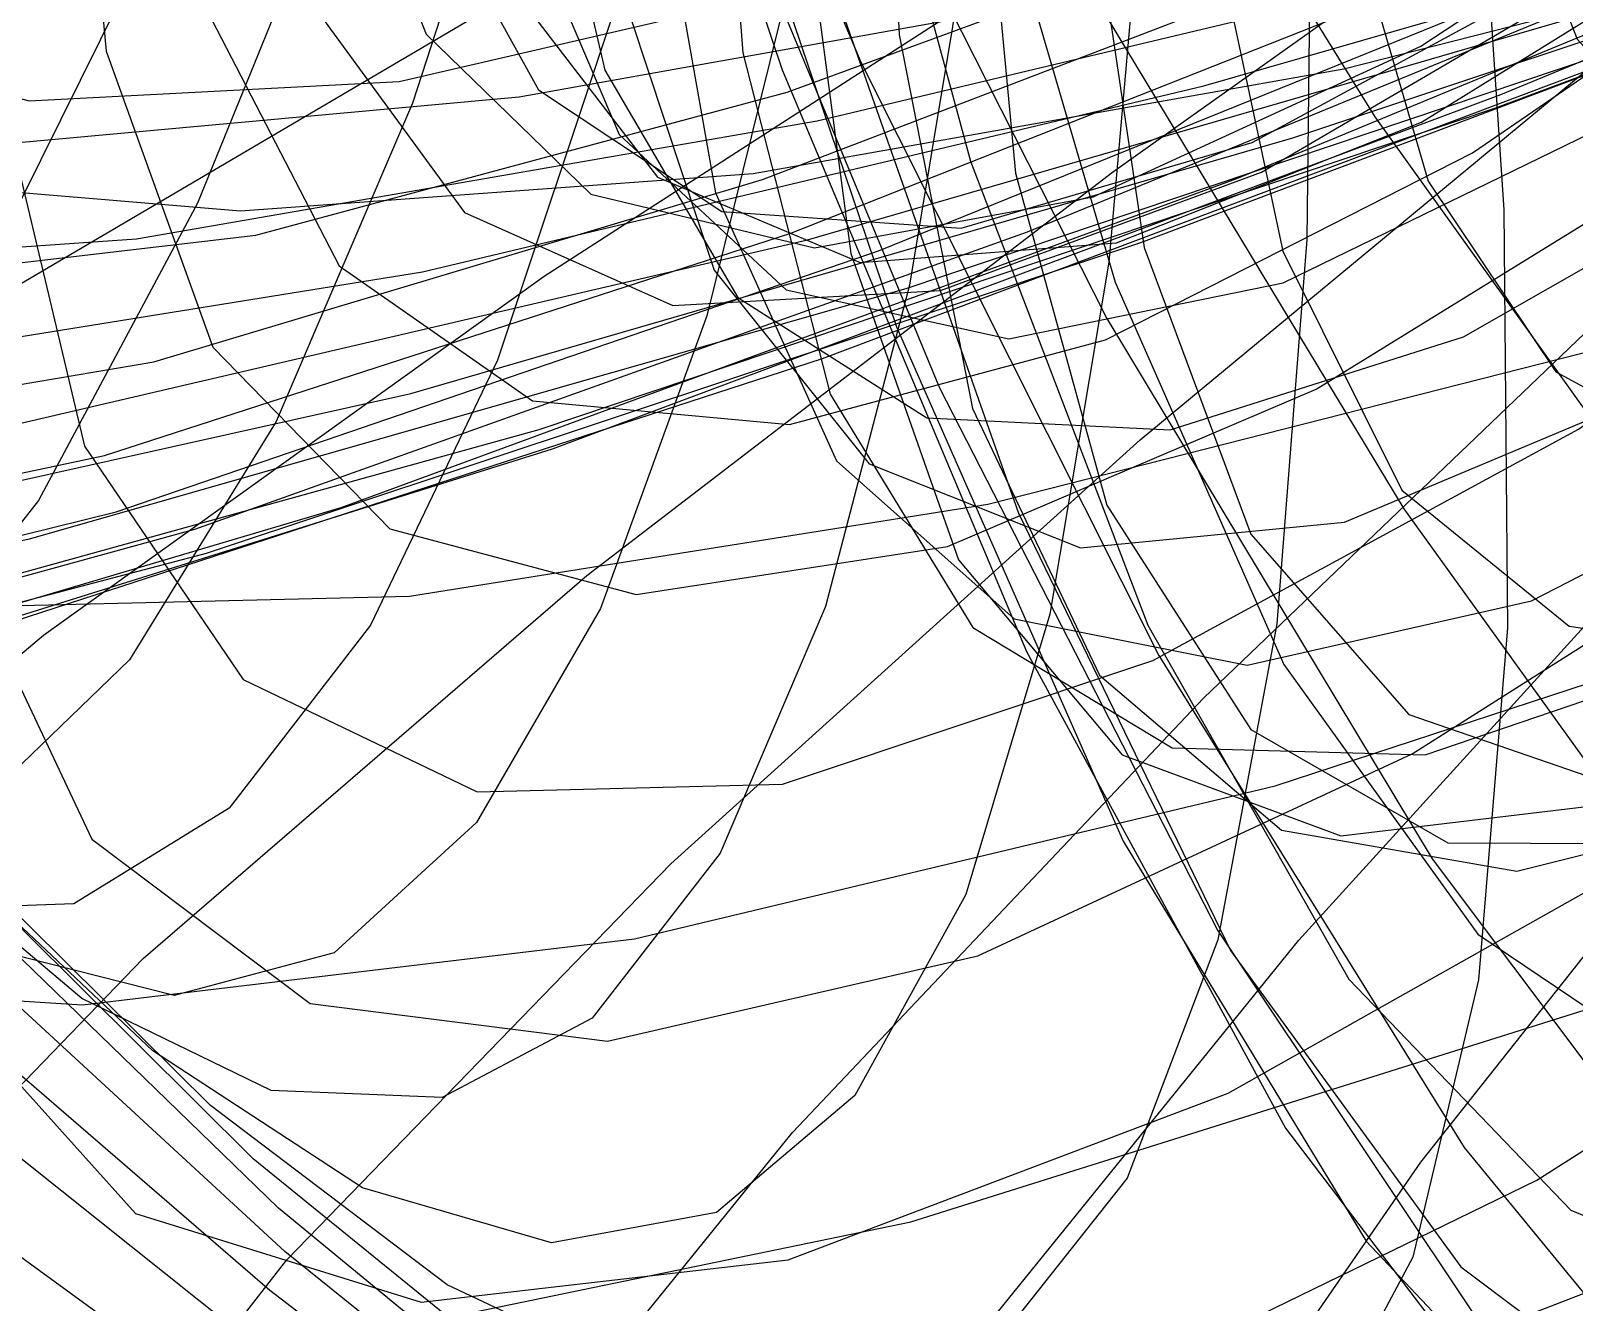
# Model space of a CAD drawing. Header units: metres. Extents: x 6 to 209, y 2 to 206.
# Drawn here: x 74.73 to 93.15, y 59.09 to 74.26 of the extents above; entities that cross this region are included whole.
import ezdxf

# ---------------------------------------------------------------- set-up
doc = ezdxf.new("R2010")
doc.units = ezdxf.units.M

msp = doc.modelspace()

# ---------------------------------------------------------------- linework, layer by layer
for points in [[(78.5652, 108.1261), (79.3989, 99.3213), (80.6481, 90.6566), (82.277, 82.4402), (84.2469, 74.9662), (86.5175, 68.5035), (89.0478, 63.2869), (91.7975, 59.5082), (94.7282, 57.3095), (97.8037, 56.778), (100.9914, 57.943), (104.2625, 60.7747), (107.5924, 65.1849), (110.9609, 71.0302), (114.3518, 78.1169), (117.7532, 86.2078), (121.1565, 95.0303), (124.5558, 104.2861), (127.9473, 113.6615)], [(72.1762, 111.861), (75.0345, 103.9437), (78.4549, 95.8392), (82.308, 87.8313), (86.4587, 80.2047), (90.7714, 73.2347), (95.1141, 67.1776), (99.363, 62.2614), (103.4071, 58.6779), (107.1513, 56.5756), (110.5194, 56.0543), (113.4566, 57.1617), (115.9307, 59.891), (117.9328, 64.1817), (119.4765, 69.9209), (120.5972, 76.947), (121.3499, 85.0556), (121.8065, 94.0062), (122.052, 103.5302), (122.1811, 113.3401)], [(62.4174, 113.2584), (56.2845, 103.6668), (51.2834, 94.5869), (47.6299, 86.3109), (45.5036, 79.0936), (45.0411, 73.1434), (46.3307, 68.6157), (49.4085, 65.6075), (54.2561, 64.1549), (60.801, 64.2318), (68.9177, 65.7522), (78.4314, 68.5732), (89.1231, 72.5015), (100.7365, 77.3006), (112.9855, 82.7003), (125.5637, 88.4067), (138.1538, 94.1143), (150.4378, 99.5169), (162.1072, 104.3199)], [(73.1963, 113.1971), (74.8404, 104.1362), (76.9798, 94.9649), (79.5367, 86.0078), (82.4294, 77.5849), (85.5753, 69.9996), (88.8934, 63.5286), (92.3074, 58.4118), (95.7474, 54.8435), (99.1527, 52.9657), (102.473, 52.8629), (105.6695, 54.5589), (108.7161, 58.0159), (111.5993, 63.1355), (114.3179, 69.7623), (116.8825, 77.6887), (119.3136, 86.6627), (121.6407, 96.396), (123.8996, 106.5743)], [(71.7868, 112.8264), (74.0935, 104.1262), (76.9333, 95.266), (80.2002, 86.5582), (83.7835, 78.3134), (87.5722, 70.8292), (91.458, 64.3796), (95.3397, 59.2057), (99.126, 55.5067), (102.7384, 53.4326), (106.1139, 53.0794), (109.2061, 54.4847), (111.987, 57.6272), (114.4463, 62.4263), (116.5922, 68.7452), (118.4493, 76.3958), (120.0574, 85.1443), (121.4692, 94.7201), (122.7473, 104.8243)], [(76.2807, 112.884), (77.2298, 103.9204), (78.6319, 94.9083), (80.439, 86.1677), (82.5993, 78.0105), (85.0595, 70.7301), (87.7659, 64.5903), (90.6666, 59.8168), (93.7126, 56.588), (96.8594, 55.0297), (100.0678, 55.2098), (103.3049, 57.1359), (106.5448, 60.7553), (109.7682, 65.9561), (112.963, 72.5716), (116.1233, 80.3856), (119.2491, 89.1402), (122.3451, 98.5446), (125.4198, 108.2851)], [(75.1361, 108.622), (76.6764, 99.4732), (78.6603, 90.4065), (81.0228, 81.7443), (83.6961, 73.7972), (86.6128, 66.8527), (89.7069, 61.165), (92.9167, 56.9459), (96.1863, 54.3575), (99.467, 53.5059), (102.7187, 54.4375), (105.9109, 57.1375), (109.0223, 61.5299), (112.0419, 67.48), (114.9676, 74.7994), (117.806, 83.2522), (120.571, 92.5632), (123.2823, 102.4272), (125.9638, 112.5201)], [(90.457, 112.1446), (89.2762, 103.9016), (88.2634, 95.9811), (87.5354, 88.6064), (87.1965, 81.9825), (87.335, 76.2894), (88.0189, 71.676), (89.2929, 68.2555), (91.1766, 66.1021), (93.6628, 65.248), (96.7175, 65.6837), (100.2808, 67.3578), (104.2682, 70.1799), (108.5738, 74.0236), (113.0734, 78.7313), (117.6288, 84.1204), (122.0925, 89.9894), (126.3129, 96.1253), (130.1395, 102.3114), (133.4286, 108.3348)], [(74.0183, 111.8718), (69.0396, 103.9035), (64.8927, 96.28), (61.754, 89.252), (59.7738, 83.0427), (59.071, 77.8395), (59.7286, 73.7879), (61.7897, 70.9865), (65.2556, 69.484), (70.0851, 69.2774), (76.1951, 70.313), (83.4625, 72.4883), (91.7281, 75.6565), (100.801, 79.6321), (110.4645, 84.1977), (120.4828, 89.1132), (130.6086, 94.1239), (140.5905, 98.9712), (150.1812, 103.4018), (159.1453, 107.1777)], [(80.5652, 111.9426), (80.8629, 103.4777), (81.5719, 95.0277), (82.6719, 86.8929), (84.1388, 79.3631), (85.9458, 72.708), (88.0639, 67.167), (90.4626, 62.9412), (93.1109, 60.186), (95.9776, 59.0054), (99.0322, 59.4482), (102.2456, 61.5066), (105.5899, 65.1158), (109.0392, 70.1566), (112.5696, 76.4594), (116.1591, 83.81), (119.7877, 91.9571), (123.4371, 100.6213), (127.0904, 109.5047)], [(74.7214, 111.6554), (68.7457, 104.2672), (63.7729, 97.2132), (60.0064, 90.7125), (57.6154, 84.9555), (56.728, 80.0976), (57.4266, 76.2542), (59.7446, 73.4971), (63.6645, 71.8528), (69.1183, 71.3021), (75.989, 71.7818), (84.1141, 73.1875), (93.2911, 75.3783), (103.2833, 78.1824), (113.8279, 81.4047), (124.6443, 84.8338), (135.4434, 88.2511), (145.9367, 91.4388), (155.846, 94.1888)], [(60.1661, 111.4827), (53.8759, 102.0558), (48.8548, 93.2155), (45.3217, 85.2379), (43.4536, 78.3589), (43.3791, 72.7656), (45.1733, 68.5911), (48.8541, 65.9097), (54.3815, 64.7351), (61.6576, 65.0208), (70.5295, 66.6626), (80.7939, 69.503), (92.2028, 73.3378), (104.472, 77.9244), (117.2895, 82.991), (130.3256, 88.2476), (143.2438, 93.3972), (155.7112, 98.147), (167.4095, 102.2203), (178.0448, 105.3666)], [(84.0317, 111.5517), (82.6018, 103.4831), (81.4389, 95.8685), (80.6622, 88.9183), (80.3754, 82.8207), (80.6617, 77.7362), (81.5811, 73.792), (83.1667, 71.078), (85.4239, 69.6442), (88.3286, 69.499), (91.8287, 70.6097), (95.8445, 72.9036), (100.2717, 76.271), (104.9845, 80.5693), (109.8402, 85.6283), (114.6832, 91.2562), (119.3513, 97.2469), (123.6806, 103.3867), (127.512, 109.4627)], [(81.407, 111.3621), (79.6329, 103.2642), (78.2038, 95.7034), (77.2463, 88.8827), (76.8676, 82.9805), (77.1516, 78.1453), (78.1545, 74.4908), (79.9031, 72.0923), (82.3928, 70.9847), (85.5875, 71.1617), (89.4205, 72.5763), (93.7962, 75.143), (98.5935, 78.741), (103.6697, 83.2189), (108.8651, 88.4001), (114.0091, 94.0894), (118.9253, 100.0799), (123.4384, 106.1604)], [(80.6159, 111.1696), (78.25, 102.0024), (76.3027, 93.4399), (74.9262, 85.7079), (74.2499, 79.0048), (74.3745, 73.4957), (75.368, 69.3066), (77.2631, 66.5211), (80.0548, 65.178), (83.7007, 65.2701), (88.1217, 66.7453), (93.2048, 69.5089), (98.8062, 73.4272), (104.7567, 78.3325), (110.8671, 84.0298), (116.935, 90.3033), (122.7516, 96.9244), (128.1095, 103.6599), (132.8095, 110.2803)], [(73.188, 108.6633), (75.4413, 99.617), (78.1641, 90.5934), (81.2618, 81.9128), (84.6369, 73.8867), (88.1932, 66.8064), (91.8384, 60.9329), (95.4874, 56.4874), (99.0647, 53.6433), (102.5072, 52.5205), (105.7651, 53.1802), (108.8039, 55.6232), (111.6043, 59.7897), (114.1626, 65.5605), (116.4897, 72.7622), (118.6102, 81.1719), (120.5604, 90.5257), (122.3859, 100.5275), (124.1395, 110.8588)], [(59.1478, 110.6599), (53.145, 101.0331), (48.3861, 92.0252), (45.0828, 83.921), (43.4066, 76.9642), (43.4822, 71.3489), (45.3831, 67.2129), (49.1275, 64.6341), (54.6774, 63.6274), (61.9387, 64.1455), (70.7641, 66.0811), (80.9567, 69.2713), (92.2765, 73.5046), (104.4472, 78.5287), (117.1656, 84.0609), (130.1104, 89.7986), (142.953, 95.4313), (155.3681, 100.6522), (167.0432, 105.1706)], [(88.123, 110.6395), (86.8485, 102.1046), (85.795, 93.9781), (85.0832, 86.4878), (84.82, 79.8404), (85.0932, 74.2147), (85.9684, 69.7557), (87.4857, 66.57), (89.6576, 64.7223), (92.4681, 64.2339), (95.8728, 65.082), (99.7999, 67.2009), (104.1523, 70.4849), (108.8108, 74.7922), (113.6381, 79.9498), (118.483, 85.7603), (123.1862, 92.0091), (127.5854, 98.4713), (131.5211, 104.9205)], [(66.7189, 110.5253), (60.684, 102.208), (55.8258, 94.382), (52.3515, 87.2887), (50.4285, 81.1337), (50.1786, 76.0802), (51.6724, 72.2441), (54.9272, 69.6899), (59.905, 68.4298), (66.5137, 68.4236), (74.6092, 69.5812), (84.0004, 71.7663), (94.4543, 74.8026), (105.7039, 78.4809), (117.4569, 82.567), (129.4045, 86.8115), (141.2321, 90.9595), (152.629, 94.7601)], [(69.1591, 110.3102), (64.0332, 101.8787), (59.8714, 93.9059), (56.8559, 86.6507), (55.1385, 80.3391), (54.8352, 75.1567), (56.0215, 71.2422), (58.7288, 68.6829), (62.9428, 67.512), (68.6032, 67.7078), (75.6051, 69.1948), (83.8015, 71.847), (93.0079, 75.4932), (103.0077, 79.9233), (113.5589, 84.8965), (124.4015, 90.1508), (135.2658, 95.4125), (145.8813, 100.4074), (155.9844, 104.8706)], [(79.2293, 107.0784), (76.4344, 97.125), (74.1881, 87.9176), (72.6592, 79.6941), (71.9878, 72.6601), (72.2794, 66.9829), (73.6005, 62.7861), (75.9755, 60.1457), (79.3856, 59.0885), (83.7688, 59.5913), (89.0214, 61.5829), (95.0019, 64.9464), (101.5349, 69.5244), (108.4179, 75.1246), (115.4275, 81.5269), (122.3277, 88.4915), (128.8779, 95.7674), (134.8415, 103.1014), (139.9944, 110.247)], [(82.5297, 110.2223), (81.0661, 102.4307), (79.9151, 95.1547), (79.1925, 88.5926), (78.9966, 82.9191), (79.4041, 78.28), (80.4669, 74.7871), (82.2094, 72.515), (84.6274, 71.4986), (87.6876, 71.7327), (91.3282, 73.1721), (95.4609, 75.7336), (99.9736, 79.2994), (104.7341, 83.7216), (109.5943, 88.8271), (114.3957, 94.4243), (118.9745, 100.31), (123.1675, 106.2763)], [(93.7158, 110.2251), (92.8205, 103.409), (92.0622, 96.872), (91.5347, 90.7987), (91.3217, 85.3574), (91.4933, 80.6956), (92.103, 76.9342), (93.1857, 74.1643), (94.7554, 72.4443), (96.8047, 71.7979), (99.3049, 72.2141), (102.2059, 73.6476), (105.4387, 76.0209), (108.917, 79.2275), (112.54, 83.1354), (116.1963, 87.5926), (119.7675, 92.4321), (123.1322, 97.4782), (126.1703, 102.5527), (128.7677, 107.4812)], [(80.1259, 110.1344), (76.8594, 99.4949), (74.1171, 89.5423), (72.0899, 80.5339), (70.9402, 72.6962), (70.7948, 66.218), (71.7404, 61.2443), (73.8195, 57.8718), (77.0283, 56.1467), (81.3164, 56.0632), (86.5881, 57.5644), (92.7053, 60.5454), (99.492, 64.8568), (106.7404, 70.3107), (114.218, 76.6878), (121.6753, 83.7452), (128.8552, 91.2253), (135.5014, 98.8648), (141.368, 106.4041)], [(86.2591, 110.0145), (88.9879, 103.3906), (91.9745, 96.473), (95.054, 89.4367), (98.0581, 82.4609), (100.8221, 75.7233), (103.1907, 69.3943), (105.0244, 63.6318), (106.2048, 58.5758), (106.639, 54.3443), (106.2636, 51.0295), (105.047, 48.6948), (102.9911, 47.3736), (100.1312, 47.0677), (96.5356, 47.7483), (92.3026, 49.3569), (87.558, 51.8077), (82.45, 54.9911), (77.1448, 58.7773), (71.8205, 63.0217)], [(87.9635, 109.9834), (87.3417, 104.0305), (86.7587, 97.8865), (86.1662, 91.7425), (85.5162, 85.7898), (84.7637, 80.2136), (83.8689, 75.1862), (82.7987, 70.8614), (81.5291, 67.3693), (80.046, 64.8117), (78.3466, 63.2588), (76.4396, 62.7468), (74.3457, 63.2767), (72.0967, 64.8148), (69.7355, 67.2933), (67.314, 70.6135), (64.8921, 74.649), (62.5357, 79.2501), (60.3143, 84.2495), (58.299, 89.4681), (56.5595, 94.7213), (55.1622, 99.8256), (54.1677, 104.6049)], [(91.1139, 108.8332), (90.0593, 101.0309), (89.2023, 93.6139), (88.65, 86.7907), (88.4963, 80.7498), (88.8186, 75.6532), (89.6736, 71.6319), (91.0955, 68.781), (93.0939, 67.1571), (95.6528, 66.7769), (98.7313, 67.6167), (102.264, 69.6135), (106.1635, 72.6681), (110.3226, 76.6485), (114.6188, 81.3946), (118.9176, 86.7248), (123.0775, 92.4418), (126.9549, 98.34), (130.4093, 104.2129), (133.3081, 109.8603)], [(88.0165, 109.6561), (88.7621, 103.3918), (89.6233, 96.8829), (90.5035, 90.3159), (91.3061, 83.8794), (91.938, 77.7576), (92.3134, 72.1246), (92.3575, 67.1382), (92.0097, 62.9349), (91.2261, 59.6254), (89.9817, 57.291), (88.2713, 55.9808), (86.1106, 55.7107), (83.5355, 56.4627), (80.6013, 58.1859), (77.3811, 60.7984), (73.9634, 64.1907)], [(79.7871, 105.8013), (78.0786, 97.7707), (76.8259, 90.4371), (76.1496, 83.9932), (76.1465, 78.6025), (76.8861, 74.3939), (78.4071, 71.4583), (80.716, 69.8454), (83.7858, 69.5626), (87.557, 70.5752), (91.9391, 72.808), (96.8135, 76.1484), (102.0374, 80.4507), (107.4486, 85.5415), (112.8713, 91.2258), (118.1217, 97.2945), (123.0151, 103.5315), (127.372, 109.7213)], [(82.3946, 109.4918), (76.3359, 100.1028), (71.0665, 91.2748), (66.84, 83.2036), (63.8711, 76.0626), (62.3274, 69.9977), (62.323, 65.1226), (63.9141, 61.5162), (67.0958, 59.2201), (71.8023, 58.2381), (77.9086, 58.5363), (85.2344, 60.0451), (93.5502, 62.6623), (102.5851, 66.2566), (112.036, 70.6729), (121.5785, 75.7379), (130.8776, 81.2665), (139.6005, 87.0683), (147.4272, 92.9542), (154.063, 98.7432), (159.2485, 104.2685), (162.7691, 109.3834)], [(86.3586, 105.5991), (85.1662, 97.2746), (84.2808, 89.5109), (83.8165, 82.5234), (83.8694, 76.5018), (84.5146, 71.6038), (85.8018, 67.9502), (87.754, 65.6208), (90.365, 64.6525), (93.5999, 65.0379), (97.3954, 66.726), (101.6618, 69.6246), (106.2857, 73.6036), (111.1335, 78.5001), (116.0564, 84.124), (120.8948, 90.265), (125.4845, 96.7004), (129.6619, 103.2029), (133.2702, 109.5484)], [(82.7735, 109.322), (76.9804, 101.6314), (72.0027, 94.4246), (68.067, 87.8511), (65.3617, 82.0419), (64.0295, 77.1066), (64.1625, 73.1294), (65.7979, 70.1675), (68.9165, 68.2495), (73.443, 67.375), (79.2478, 67.515), (86.1521, 68.6135), (93.9329, 70.5901), (102.3315, 73.3427), (111.0619, 76.7516), (119.8211, 80.684), (128.2994, 84.9988), (136.1917, 89.5513), (143.2081, 94.1987), (149.0845, 98.805), (153.5917, 103.2451), (156.5439, 107.4099)], [(72.9883, 108.2695), (75.8778, 99.7881), (79.2579, 91.2792), (83.0071, 83.044), (87.0008, 75.3776), (91.1163, 68.559), (95.2361, 62.8409), (99.2525, 58.4409), (103.071, 55.5336), (106.6128, 54.2443), (109.8177, 54.6443), (112.6453, 56.7485), (115.076, 60.5147), (117.111, 65.8444), (118.7715, 72.5865), (120.0969, 80.5425), (121.1432, 89.4726), (121.9795, 99.1046), (122.6848, 109.1427)], [(85.999, 109.2111), (84.6871, 100.7934), (83.6429, 92.8548), (82.9859, 85.6162), (82.8195, 79.2754), (83.2271, 74.0007), (84.2679, 69.9251), (85.9746, 67.1425), (88.3514, 65.7045), (91.3732, 65.619), (94.9863, 66.8504), (99.1094, 69.3212), (103.6365, 72.9147), (108.4399, 77.48), (113.3747, 82.8369), (118.2836, 88.7829), (123.0025, 95.1002), (127.366, 101.5637), (131.2132, 107.9489)], [(87.6577, 108.9161), (86.741, 102.8501), (85.8408, 96.6512), (84.9179, 90.5159), (83.9344, 84.6386), (82.8553, 79.2052), (81.6508, 74.3865), (80.2977, 70.3325), (78.7809, 67.1672), (77.0943, 64.9843), (75.2417, 63.844), (73.237, 63.7712), (71.1042, 64.7546), (68.877, 66.747), (66.5978, 69.6673), (64.3165, 73.4034), (62.0892, 77.8162), (59.9761, 82.7446), (58.0398, 88.0109), (56.3431, 93.4277), (54.9467, 98.804), (53.9071, 103.9523), (53.2749, 108.6949)], [(64.46, 108.3863), (59.2762, 99.6033), (55.1896, 91.3967), (52.3851, 84.0289), (51.0129, 77.7246), (51.1829, 72.6633), (52.9601, 68.9733), (56.3614, 66.7274), (61.3549, 65.9406), (67.8594, 66.5706), (75.7469, 68.5193), (84.8459, 71.637), (94.9467, 75.7288), (105.8076, 80.5614), (117.1624, 85.8731), (128.7291, 91.3827), (140.2182, 96.8015), (151.3425, 101.8433), (161.826, 106.2361)], [(75.6036, 108.4167), (70.1436, 101.6385), (65.7022, 95.2285), (62.4644, 89.3814), (60.5802, 84.2632), (60.1587, 80.0058), (61.2639, 76.7032), (63.9123, 74.4084), (68.0715, 73.1324), (73.6611, 72.8442), (80.555, 73.4732), (88.5848, 74.9121), (97.5457, 77.0213), (107.2029, 79.6355), (117.2988, 82.5695), (127.5621, 85.6263), (137.7159, 88.6045), (147.4874, 91.3063), (156.6163, 93.5458)], [(87.4502, 108.4129), (89.6879, 101.7315), (92.1048, 94.809), (94.5534, 87.8275), (96.8853, 80.9715), (98.957, 74.4214), (100.6358, 68.3483), (101.8046, 62.9079), (102.3669, 58.2362), (102.2502, 54.4442), (101.4094, 51.6152), (99.8286, 49.8021), (97.5218, 49.0256), (94.533, 49.2742), (90.9348, 50.5048), (86.8259, 52.6444), (82.328, 55.5928), (77.5817, 59.2269), (72.7412, 63.4043)], [(80.1033, 108.4033), (78.0833, 99.8329), (76.5023, 91.9155), (75.4956, 84.8596), (75.1755, 78.8454), (75.6259, 74.019), (76.8995, 70.4882), (79.0147, 68.3187), (81.955, 67.533), (85.6688, 68.1094), (90.0709, 69.9837), (95.0452, 73.052), (100.4484, 77.174), (106.115, 82.1792), (111.8627, 87.8725), (117.4992, 94.0415), (122.8282, 100.4642), (127.6573, 106.9165)], [(81.1619, 108.4514), (79.6133, 100.6941), (78.4368, 93.5297), (77.7482, 87.1502), (77.6434, 81.7219), (78.1944, 77.3797), (79.446, 74.2234), (81.414, 72.3143), (84.0839, 71.6734), (87.4108, 72.2813), (91.3212, 74.0791), (95.7142, 76.9712), (100.466, 80.8282), (105.4328, 85.4926), (110.4568, 90.7838), (115.3707, 96.5053), (120.0042, 102.4512), (124.1897, 108.4137)], [(59.6464, 108.2599), (53.7778, 99.2755), (49.2353, 90.9443), (46.2226, 83.521), (44.8997, 77.2184), (45.3766, 72.2004), (47.709, 68.5767), (51.8955, 66.3996), (57.8771, 65.6626), (65.5383, 66.3021), (74.7105, 68.1997), (85.1772, 71.1879), (96.6805, 75.0567), (108.929, 79.5621), (121.6079, 84.4356), (134.3882, 89.3949), (146.9379, 94.1545), (158.9323, 98.4375), (170.0649, 101.9856), (180.0567, 104.5695)], [(87.2381, 107.8973), (86.0073, 101.6674), (84.7766, 95.3658), (83.5157, 89.1954), (82.1961, 83.3552), (80.7925, 78.033), (79.2844, 73.3989), (77.6575, 69.5997), (75.9049, 66.7536), (74.0276, 64.9462), (72.035, 64.2276), (69.9455, 64.6106), (67.7858, 66.0704), (65.5904, 68.5458), (63.401, 71.9408), (61.265, 76.1285), (59.2344, 80.9557), (57.3638, 86.248), (55.7089, 91.816), (54.3245, 97.4624), (53.2627, 102.9886), (52.5706, 108.2018)], [(88.1819, 108.0712), (88.5713, 101.8603), (89.0315, 95.4662), (89.4798, 89.0764), (89.8344, 82.8786), (90.0179, 77.0541), (89.9602, 71.7717), (89.602, 67.1824), (88.8972, 63.414), (87.8149, 60.5669), (86.3411, 58.711), (84.4795, 57.8835), (82.252, 58.0877), (79.6976, 59.293), (76.8723, 61.4365), (73.8465, 64.4251)], [(84.1303, 108.0172), (82.816, 99.9513), (81.8103, 92.421), (81.2278, 85.6339), (81.1658, 79.773), (81.7005, 74.9909), (82.8828, 71.405), (84.7367, 69.0935), (87.2575, 68.093), (90.4114, 68.398), (94.1362, 69.9611), (98.3432, 72.695), (102.9199, 76.476), (107.7335, 81.1485), (112.6355, 86.5308), (117.4669, 92.4214), (122.0634, 98.6067), (126.2611, 104.868)], [(56.5816, 107.8539), (50.8144, 98.347), (46.3901, 89.5557), (43.5123, 81.7527), (42.3408, 75.1663), (42.986, 69.9724), (45.504, 66.2892), (49.8941, 64.1733), (56.0979, 63.6185), (64.0003, 64.5567), (73.4331, 66.8611), (84.1796, 70.3515), (95.9812, 74.8015), (108.5457, 79.9478), (121.5563, 85.4998), (134.6818, 91.1515), (147.5871, 96.593), (159.9441, 101.5226), (171.442, 105.6583)], [(82.5074, 106.913), (81.1938, 99.2202), (80.2294, 92.1155), (79.7236, 85.7919), (79.7673, 80.4172), (80.4285, 76.1277), (81.7499, 73.0246), (83.7462, 71.1701), (86.4036, 70.5863), (89.6791, 71.2544), (93.5024, 73.1158), (97.7772, 76.0744), (102.3849, 80.0003), (107.1881, 84.7347), (112.0352, 90.0955), (116.766, 95.884), (121.217, 101.8922), (125.227, 107.9096)], [(79.3208, 104.9361), (73.5621, 95.0327), (68.7013, 85.826), (64.9843, 77.523), (62.614, 70.3037), (61.7429, 64.3153), (62.4662, 59.6684), (64.8187, 56.4332), (68.7722, 54.6385), (74.2365, 54.2707), (81.0619, 55.2755), (89.0441, 57.5597), (97.9311, 60.9956), (107.4315, 65.4254), (117.225, 70.6672), (126.9734, 76.5219), (136.3324, 82.7801), (144.9639, 89.2294), (152.5479, 95.6622), (158.794, 101.8829), (163.4518, 107.7143)], [(60.1087, 106.1478), (54.9653, 97.1445), (51.0485, 88.8343), (48.5424, 81.4782), (47.5921, 75.2953), (48.2983, 70.4547), (50.7126, 67.0707), (54.8355, 65.1987), (60.6151, 64.834), (67.9483, 65.9122), (76.6837, 68.3126), (86.6254, 71.8628), (97.5393, 76.3456), (109.1605, 81.5075), (121.201, 87.0687), (133.3591, 92.7334), (145.3294, 98.2017), (156.8116, 103.1805), (167.5207, 107.3953)], [(86.7053, 106.8605), (85.1322, 100.419), (83.5483, 93.9716), (81.9323, 87.7295), (80.2651, 81.8973), (78.5305, 76.6654), (76.7173, 72.2041), (74.8196, 68.6572), (72.8377, 66.1371), (70.7793, 64.7207), (68.6588, 64.4473), (66.4982, 65.3167), (64.3259, 67.2894), (62.1769, 70.2884), (60.0914, 74.2013), (58.1139, 78.8846), (56.2915, 84.1692), (54.6732, 89.8655), (53.3074, 95.7711), (52.2409, 101.677), (51.5171, 107.3757)], [(67.5539, 107.2489), (62.0432, 99.5495), (57.731, 92.3803), (54.8054, 85.957), (53.4144, 80.4597), (53.6598, 76.0272), (55.5931, 72.7523), (59.2135, 70.6796), (64.4671, 69.8042), (71.2481, 70.073), (79.4023, 71.3873), (88.7311, 73.6069), (98.9987, 76.5565), (109.9386, 80.0324), (121.2631, 83.8107), (132.672, 87.6564), (143.8627, 91.3322), (154.5397, 94.6084)], [(79.0254, 107.0493), (75.1378, 100.3842), (71.9932, 94.0863), (69.7308, 88.3616), (68.4671, 83.3901), (68.2914, 79.3202), (69.2619, 76.263), (71.4035, 74.2889), (74.7061, 73.4254), (79.1243, 73.6561), (84.5785, 74.9217), (90.9569, 77.1227), (98.1185, 80.123), (105.8975, 83.7551), (114.1086, 87.827), (122.552, 92.129), (131.0203, 96.4417), (139.305, 100.5449), (147.2026, 104.2254), (154.5215, 107.2854)], [(71.9542, 58.9274), (76.0682, 63.1903), (81.3642, 67.761), (87.6416, 72.5768), (94.6644, 77.5701), (102.1702, 82.6699), (109.8788, 87.804), (117.5033, 92.8998), (124.7595, 97.8867), (131.3765, 102.6971), (137.1064, 107.2679)], [(82.8892, 107.2466), (83.0924, 99.1278), (83.6841, 91.1971), (84.6543, 83.7364), (85.9896, 77.0116), (87.673, 71.2633), (89.6846, 66.6979), (92.0019, 63.4804), (94.6, 61.7286), (97.4526, 61.5086), (100.5317, 62.8328), (103.8087, 65.6589), (107.254, 69.8916), (110.8382, 75.3859), (114.5316, 81.9518), (118.305, 89.3615), (122.1295, 97.3571), (125.9767, 105.6596)], [(88.6339, 107.1478), (87.4804, 98.854), (86.5831, 91.0429), (86.0556, 83.9327), (85.9959, 77.7183), (86.4826, 72.5649), (87.5709, 68.6024), (89.2908, 65.9217), (91.6446, 64.5717), (94.6069, 64.5577), (98.1248, 65.8421), (102.1193, 68.346), (106.4878, 71.9518), (111.1074, 76.5083), (115.839, 81.8359), (120.5318, 87.7332), (125.0292, 93.9843), (129.1732, 100.3664), (132.8112, 106.6578)], [(70.0435, 62.9697), (74.8792, 67.0473), (80.8561, 71.3358), (87.7557, 75.7847), (95.327, 80.3414), (103.2949, 84.9527), (111.3704, 89.5649), (119.2609, 94.1256), (126.6803, 98.5839), (133.3595, 102.8917), (139.0559, 107.0041)], [(78.6178, 104.3875), (76.265, 95.1374), (74.4753, 86.6804), (73.3971, 79.2344), (73.1498, 72.9843), (73.8192, 68.0763), (75.4536, 64.6133), (78.0619, 62.6519), (81.6124, 62.2011), (86.0336, 63.2223), (91.2163, 65.6317), (97.0171, 69.3031), (103.2635, 74.0731), (109.7591, 79.7471), (116.291, 86.1067), (122.6369, 92.9169), (128.5731, 99.9354), (133.8823, 106.9204)], [(74.4071, 55.2653), (77.7842, 59.5912), (82.3659, 64.3201), (87.9711, 69.3801), (94.3817, 74.6918), (101.3507, 80.1703), (108.6105, 85.7272), (115.8833, 91.2725), (122.8906, 96.7175), (129.3633, 101.9766), (135.0519, 106.9693)], [(88.246, 106.7218), (90.0012, 100.0503), (91.8699, 93.1962), (93.7222, 86.3461), (95.4291, 79.6864), (96.8678, 73.3977), (97.9268, 67.6486), (98.5098, 62.5903), (98.54, 58.3517), (97.9634, 55.0353), (96.7506, 52.7138), (94.8986, 51.4281), (92.431, 51.1861), (89.3978, 51.9628), (85.8736, 53.7012), (81.9553, 56.3149), (77.7586, 59.6911), (73.4145, 63.695)], [(88.0942, 106.6071), (88.1471, 100.4454), (88.2359, 94.1615), (88.2908, 87.9438), (88.2433, 81.9786), (88.0301, 76.4439), (87.5951, 71.5033), (86.8924, 67.3002), (85.8882, 63.9537), (84.5627, 61.5539), (82.9109, 60.1595), (80.9437, 59.7956), (78.6872, 60.453), (76.1829, 62.0891), (73.4858, 64.6291), (70.6632, 67.9691), (67.7922, 71.9796), (64.9575, 76.5107), (62.2481, 81.3967), (59.7547, 86.4627), (57.566, 91.5303), (55.766, 96.4244), (54.4309, 100.9788), (53.626, 105.0424)], [(84.3458, 104.4083), (83.159, 96.3766), (82.3212, 88.9635), (81.9421, 82.3726), (82.1123, 76.7803), (82.8998, 72.3305), (84.3468, 69.1293), (86.4674, 67.2422), (89.2468, 66.6919), (92.6411, 67.4581), (96.5785, 69.4782), (100.9613, 72.6503), (105.6689, 76.8366), (110.5621, 81.8689), (115.4875, 87.5542), (120.2828, 93.6823), (124.7824, 100.0329), (128.8234, 106.3834)], [(86.0436, 105.7381), (84.0929, 99.0474), (82.1262, 92.4235), (80.1317, 86.0871), (78.0996, 80.2489), (76.0233, 75.1031), (73.9003, 70.8199), (71.7328, 67.5397), (69.5284, 65.3687), (67.3003, 64.3745), (65.0675, 64.584), (62.8545, 65.9827), (60.6912, 68.5147), (58.6117, 72.0852), (56.654, 76.5637), (54.8587, 81.7883), (53.2678, 87.5718), (51.9234, 93.7083), (50.8663, 99.9803), (50.135, 106.1662)], [(80.347, 106.2166), (75.1353, 99.5907), (70.8484, 93.4641), (67.6794, 87.9564), (65.7809, 83.1697), (65.2586, 79.186), (66.1674, 76.065), (68.5089, 73.8427), (72.2311, 72.5306), (77.2297, 72.1156), (83.3516, 72.5615), (90.3999, 73.81), (98.1407, 75.7835), (106.3112, 78.3882), (114.6287, 81.517), (122.8009, 85.0542), (130.5355, 88.8791), (137.5513, 92.8703), (143.5878, 96.9104), (148.4145, 100.8894), (151.8395, 104.7086)], [(74.2551, 71.0394), (80.8541, 74.9231), (88.3017, 78.8879), (96.335, 82.8995), (104.6701, 86.9244), (113.0132, 90.9305), (121.0698, 94.8867), (128.5563, 98.7635), (135.209, 102.5329), (140.7943, 106.168)], [(79.4361, 104.9158), (73.8551, 96.6026), (69.206, 88.9047), (65.7114, 81.985), (63.551, 75.9838), (62.855, 71.0146), (63.6986, 67.1607), (66.099, 64.4734), (70.0144, 62.9705), (75.3447, 62.6363), (81.9351, 63.4228), (89.5805, 65.252), (98.0334, 68.0187), (107.0114, 71.5946), (116.2076, 75.8336), (125.3015, 80.5762), (133.9694, 85.6561), (141.8969, 90.9055), (148.7895, 96.1615), (154.383, 101.2712), (158.4536, 106.0973)], [(91.8998, 105.8833), (90.9883, 98.6553), (90.2956, 91.8607), (89.9177, 85.6894), (89.9371, 80.3104), (90.4193, 75.8661), (91.4099, 72.4676), (92.9327, 70.1915), (94.9882, 69.0775), (97.5531, 69.1274), (100.5809, 70.3055), (104.0032, 72.54), (107.7318, 75.7261), (111.6615, 79.7298), (115.6739, 84.3929), (119.6411, 89.5389), (123.4305, 94.9793), (126.909, 100.5201), (129.9485, 105.9692)], [(54.8092, 104.9493), (49.3739, 95.7097), (45.3638, 87.2681), (42.9706, 79.8805), (42.3399, 73.7561), (43.565, 69.0502), (46.6835, 65.8594), (51.6749, 64.2186), (58.4606, 64.101), (66.9058, 65.4191), (76.8232, 68.0292), (87.979, 71.7372), (100.0997, 76.3062), (112.8811, 81.4662), (125.9974, 86.9244), (139.1124, 92.3766), (151.8896, 97.5191), (164.0032, 102.0601), (175.1488, 105.7315)], [(74.0983, 105.6332), (70.0473, 98.4538), (66.8685, 91.7519), (64.7082, 85.7436), (63.6853, 80.6144), (63.8871, 76.5129), (65.3658, 73.5457), (68.1358, 71.7739), (72.1726, 71.2111), (77.4131, 71.8233), (83.757, 73.5306), (91.0694, 76.2104), (99.185, 79.702), (107.9128, 83.8131), (117.0421, 88.327), (126.3492, 93.0108), (135.6042, 97.6245), (144.5782, 101.93), (153.0511, 105.7002)], [(81.0534, 105.4961), (79.7101, 98.0088), (78.7665, 91.1729), (78.3289, 85.1709), (78.4833, 80.1585), (79.2912, 76.2585), (80.7868, 73.5577), (82.9759, 72.1042), (85.8342, 71.9058), (89.3087, 72.9302), (93.3186, 75.1068), (97.7576, 78.329), (102.4981, 82.4586), (107.3948, 87.3308), (112.2898, 92.7603), (117.0185, 98.5476), (121.4146, 104.4866)], [(87.8011, 105.2679), (87.5325, 99.1332), (87.2736, 92.9372), (86.9658, 86.8692), (86.5532, 81.1147), (85.9846, 75.8483), (85.2164, 71.2285), (84.2142, 67.392), (82.955, 64.4488), (81.4279, 62.4791), (79.6358, 61.5303), (77.5947, 61.6156), (75.3343, 62.7135), (72.897, 64.7691), (70.3365, 67.696), (67.7166, 71.3791), (65.1086, 75.6793), (62.5895, 80.4384), (60.2389, 85.4843), (58.1366, 90.6376), (56.3596, 95.7177), (54.9796, 100.5493), (54.06, 104.9686)], [(59.8454, 105.1364), (54.4613, 96.6953), (50.4413, 88.9562), (47.972, 82.1499), (47.1944, 76.4648), (48.1992, 72.0406), (51.0225, 68.9638), (55.6441, 67.2659), (61.9874, 66.9223), (69.9214, 67.8545), (79.2649, 69.9336), (89.7913, 72.9857), (101.2363, 76.7993), (113.3063, 81.1334), (125.6873, 85.7272), (138.0557, 90.3101), (150.0883, 94.6127), (161.4728, 98.3768)], [(88.6699, 105.026), (89.9637, 98.418), (91.3179, 91.6892), (92.6197, 85.0279), (93.7587, 78.6204), (94.6315, 72.6449), (95.1459, 67.2654), (95.2245, 62.6265), (94.8083, 58.8483), (93.8588, 56.0233), (92.3599, 54.2126), (90.3192, 53.4446), (87.7675, 53.7143), (84.7584, 54.9832), (81.3665, 57.1817), (77.6849, 60.2111), (73.8224, 63.9477)], [(87.8839, 104.9407), (91.445, 98.1128), (95.1735, 91.1125), (98.8817, 84.1104), (102.3831, 77.2782), (105.4998, 70.7823), (108.0685, 64.7792), (109.9474, 59.4102), (111.0213, 54.7974), (111.2061, 51.0395), (110.4523, 48.2092), (108.7465, 46.3507), (106.1132, 45.479), (102.6129, 45.5796), (98.3413, 46.6093), (93.4253, 48.4979), (88.0192, 51.1513), (82.2989, 54.4548), (76.4563, 58.2773), (70.6919, 62.4762)], [(129.8023, 47.3701), (122.5231, 44.6501), (115.2757, 42.3439), (108.3123, 40.5432), (101.8721, 39.3307), (96.1726, 38.7766), (91.4022, 38.9361), (87.7133, 39.8473), (85.2176, 41.5291), (83.9817, 43.9806), (84.025, 47.1803), (85.3195, 51.0866), (87.7907, 55.6386), (91.3204, 60.7574), (95.7514, 66.3485), (100.8932, 72.3045), (106.5288, 78.5077), (112.423, 84.8338), (118.3307, 91.1555), (124.0064, 97.3459), (129.2126, 103.2824)], [(126.4115, 45.3773), (118.5871, 43.2309), (110.7498, 41.4888), (103.1745, 40.2202), (96.1244, 39.4874), (89.8418, 39.3424), (84.5397, 39.8256), (80.3943, 40.9638), (77.5387, 42.7688), (76.0584, 45.237), (75.9882, 48.3485), (77.3115, 52.0679), (79.9604, 56.3444), (83.819, 61.1133), (88.727, 66.2973), (94.4859, 71.8089), (100.8663, 77.5523), (107.6161, 83.4259), (114.4694, 89.3257), (121.1568, 95.1471), (127.4144, 100.7885)], [(131.9371, 47.7169), (124.4681, 45.0834), (116.8751, 42.8149), (109.4249, 40.9961), (102.3763, 39.7049), (95.9715, 39.0097), (90.4269, 38.9663), (85.9261, 39.6158), (82.6133, 40.9833), (80.5879, 43.0761), (79.9019, 45.8834), (80.5573, 49.3757), (82.507, 53.5058), (85.656, 58.2096), (89.8654, 63.4078), (94.9571, 69.0078), (100.721, 74.9063), (106.9218, 80.9924), (113.3085, 87.1502), (119.6228, 93.2625), (125.609, 99.2138)]]:
    msp.add_lwpolyline(points)

doc.saveas('drawing.dxf')
